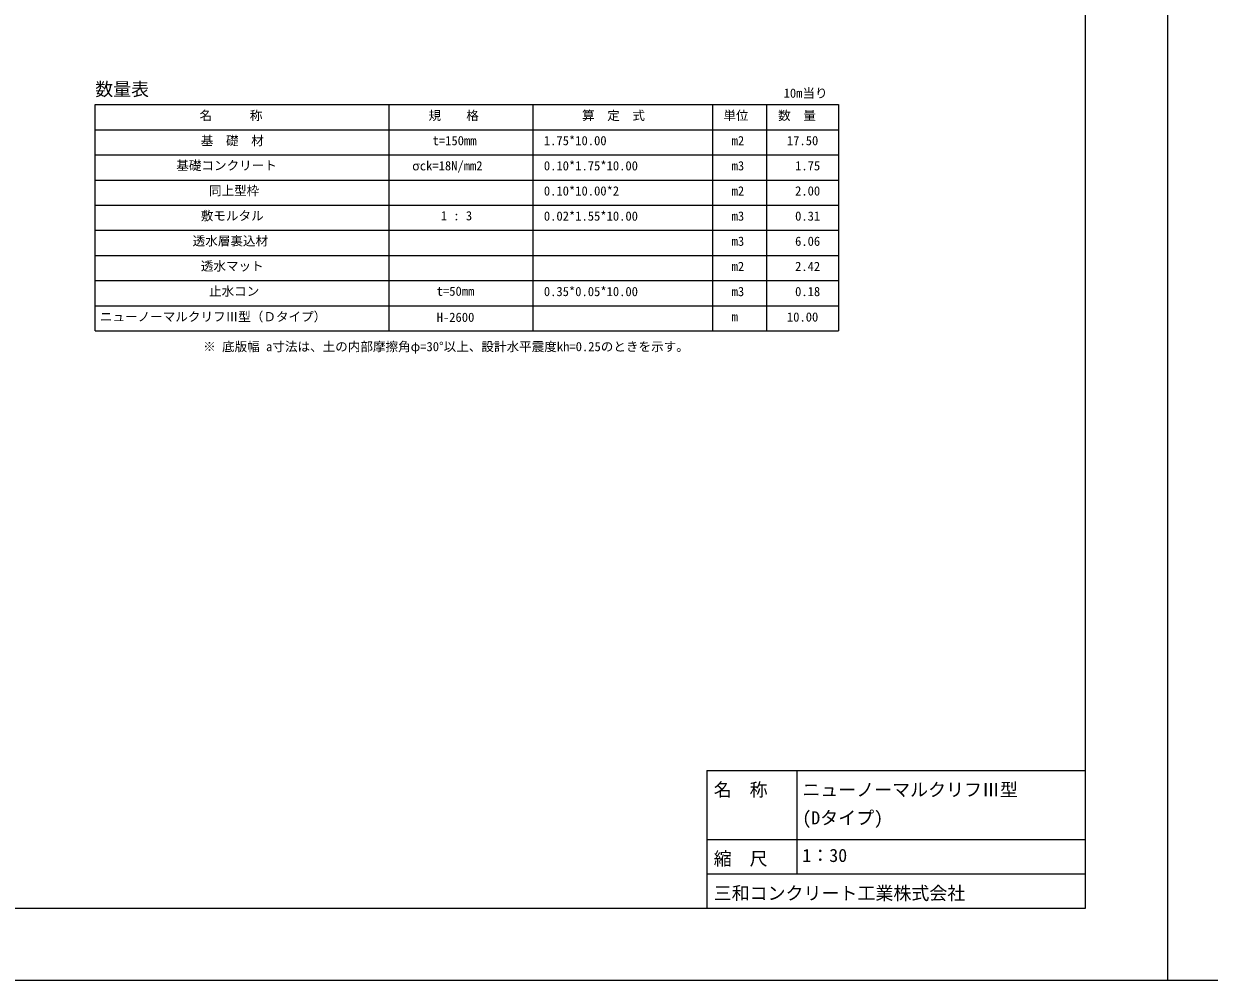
# Model space of a CAD drawing. Units: millimetres, scale not verified. Extents: x -1 to 252299, y 59402 to 118802.
# Drawn here: x 136360 to 169349, y 59402 to 86027 of the extents above; entities that cross this region are included whole.
import ezdxf
from ezdxf.enums import TextEntityAlignment as Align

# ---------------------------------------------------------------- set-up
doc = ezdxf.new("R2010")
doc.units = ezdxf.units.MM
doc.header["$LTSCALE"] = 300
for name, color, linetype in [('D-MTR', 1, 'Continuous'), ('D-MTR-TXT', 1, 'Continuous'), ('D-TTL-TXT（文字）', 1, 'Continuous')]:
    doc.layers.add(name, color=color, linetype=linetype)
for name, color, linetype, lineweight in [('D-MTR-FRAM', 7, 'Continuous', 18), ('D-TTL(外枠）', 2, 'Continuous', 18), ('DEFPOINTS_3', 7, 'Continuous', 18)]:
    doc.layers.add(name, color=color, linetype=linetype, lineweight=lineweight)
doc.styles.add('ＭＳ ゴシック', font='')
doc.styles.get('ＭＳ ゴシック').set_extended_font_data('MS Gothic')

msp = doc.modelspace()

# ---------------------------------------------------------------- linework, layer by layer
at = {"layer": 'D-MTR-FRAM'}
for p, q in [((138348.8, 83776.1), (159033.2, 83776.1)), ((138348.8, 77476.1), (138348.8, 83776.1)), ((146533.2, 77476.1), (146533.2, 83776.1)), ((150533.2, 77476.1), (150533.2, 83776.1)), ((155533.2, 77476.1), (155533.2, 83776.1)), ((157033.2, 77476.1), (157033.2, 83776.1)), ((157033.2, 77476.1), (157033.2, 83776.1)), ((159033.2, 83776.1), (159033.2, 77476.1)), ((138348.8, 83076.1), (159033.2, 83076.1)), ((138348.8, 82376.1), (159033.2, 82376.1)), ((138348.8, 81676.1), (159033.2, 81676.1)), ((138348.8, 80976.1), (159033.2, 80976.1)), ((138348.8, 80276.1), (159033.2, 80276.1)), ((138348.8, 79576.1), (159033.2, 79576.1)), ((138348.8, 78876.1), (159033.2, 78876.1)), ((138348.8, 78176.1), (159033.2, 78176.1)), ((138348.8, 77476.1), (159033.2, 77476.1))]:
    msp.add_line(p, q, dxfattribs=at)
at = {"layer": 'D-TTL(外枠）'}
for p, q in [((165898.9, 116802.1), (165898.9, 61402.1)), ((155365.4, 65242.1), (165898.9, 65242.1)), ((155365.4, 65242.1), (155365.4, 61402.1)), ((157876.5, 65242.1), (157876.5, 62362.1)), ((155365.4, 63322.1), (165898.9, 63322.1)), ((155365.4, 62362.1), (165898.9, 62362.1)), ((165898.9, 61402.1), (86398.9, 61402.1))]:
    msp.add_line(p, q, dxfattribs=at)
at = {"layer": 'DEFPOINTS_3'}
for p, q in [((168198.9, 59402.1), (168198.9, 118802.1)), ((168198.9, 59402.1), (168198.9, 118802.1)), ((84098.9, 59402.1), (168198.9, 59402.1)), ((168198.9, 59402.1), (252298.9, 59402.1))]:
    msp.add_line(p, q, dxfattribs=at)

# ---------------------------------------------------------------- texts
at = {"layer": 'D-MTR', "style": 'ＭＳ ゴシック'}
msp.add_text('数量表', height=366.6, dxfattribs=at).set_placement((138348.8, 83909.5), align=Align.BOTTOM_LEFT)
at = {"layer": 'D-MTR-TXT', "style": 'ＭＳ ゴシック'}
for s, p in [('10m当り', (157505.3, 83889.5)), ('名\u3000\u3000\u3000称', (141251.3, 83267.5)), ('規\u3000\u3000格', (147623.5, 83267.5)), ('算\u3000定\u3000式', (151896.1, 83267.5)), ('単位', (155828.4, 83267.5)), ('数\u3000量', (157350.9, 83267.5)), ('基\u3000礎\u3000材', (141287.2, 82567.5)), ('t=150mm', (147737.2, 82567.5)), ('1.75*10.00', (150833.2, 82567.5)), ('m2', (156058.2, 82567.5)), ('17.50', (157596.1, 82567.5)), ('基礎コンクリート', (140605, 81876.5)), ('σck=18N/mm2', (147168.7, 81867.5)), ('0.10*1.75*10.00', (150833.2, 81867.5)), ('m3', (156058.2, 81867.5)), ('1.75', (157823.5, 81867.5)), ('同上型枠', (141514.6, 81176.5)), ('0.10*10.00*2', (150833.2, 81167.5)), ('m2', (156058.2, 81167.5)), ('2.00', (157823.5, 81167.5)), ('敷モルタル', (141287.2, 80476.5)), ('1 : 3', (147964.7, 80476.5)), ('0.02*1.55*10.00', (150833.2, 80467.5)), ('m3', (156058.2, 80467.5)), ('0.31', (157823.5, 80467.5)), ('透水層裏込材', (141059.8, 79776.5)), ('m3', (156058.2, 79767.5)), ('6.06', (157823.5, 79767.5)), ('透水マット', (141287.2, 79076.5)), ('m2', (156058.2, 79067.5)), ('2.42', (157823.5, 79067.5)), ('止水コン', (141514.6, 78376.5)), ('t=50mm', (147850.9, 78376.5)), ('0.35*0.05*10.00', (150833.2, 78367.5)), ('m3', (156058.2, 78367.5)), ('0.18', (157823.5, 78367.5)), ('ニューノーマルクリフⅢ型（Ｄタイプ）', (138478.3, 77667.5)), ('H-2600', (147850.9, 77651.1)), ('m', (156058.2, 77667.5)), ('10.00', (157596.1, 77658.5)), ('※ 底版幅 a寸法は、土の内部摩擦角φ=30°以上、設計水平震度kh=0.25のときを示す。', (141353.3, 76835.1))]:
    msp.add_text(s, height=256.6, dxfattribs=at).set_placement(p, align=Align.BOTTOM_LEFT)
at = {"layer": 'D-TTL-TXT（文字）', "style": 'ＭＳ ゴシック'}
for s, p in [('名\u3000称', (155558.5, 64413.5)), ('ニューノーマルクリフⅢ型', (158024.2, 64413.5)), ('(Dタイプ)', (158024.2, 63630.4)), ('縮\u3000尺', (155558.5, 62493.5)), ('1：30', (158024.2, 62584.8)), ('三和コンクリート工業株式会社', (155558.5, 61533.5))]:
    msp.add_text(s, height=366.6, dxfattribs=at).set_placement(p, align=Align.BOTTOM_LEFT)

doc.saveas('drawing.dxf')
